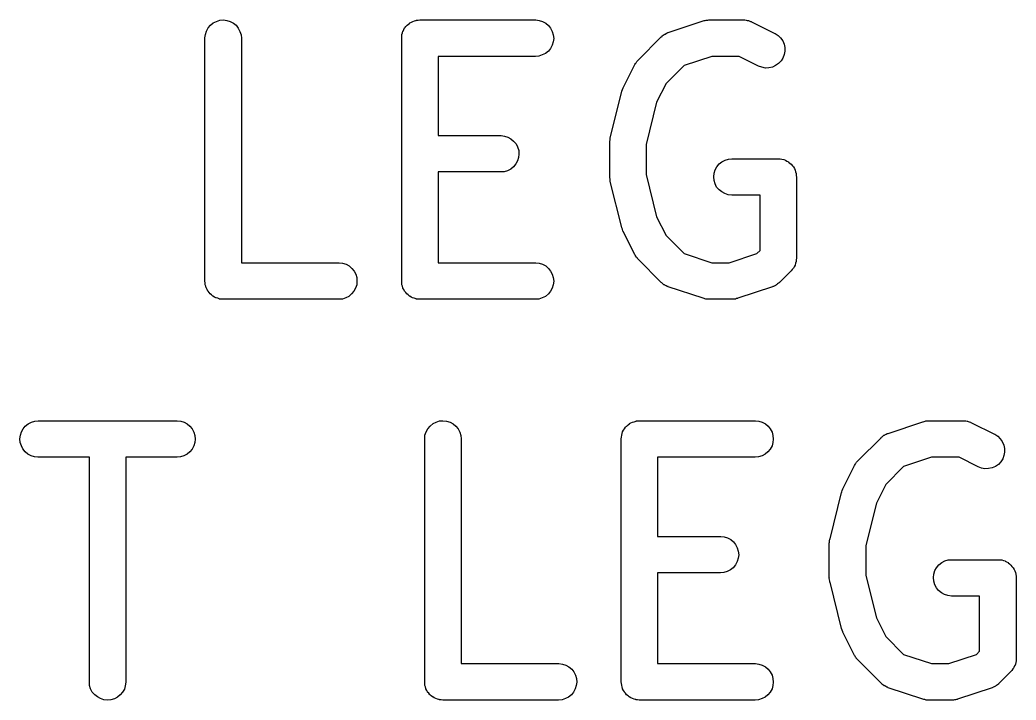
# Model space of a CAD drawing. Extents: x 107.7 to 189.7, y -115.4 to -83.3.
# Drawn here: x 127.133 to 131.235, y -106.476 to -103.676 of the extents above; entities that cross this region are included whole.
import ezdxf

# ---------------------------------------------------------------- set-up
doc = ezdxf.new("R2010")
doc.units = 0
doc.layers.add('BLACK', color=7, linetype='CONTINUOUS')

msp = doc.modelspace()

# ---------------------------------------------------------------- linework, layer by layer
at = {"layer": 'BLACK', "linetype": 'CONTINUOUS'}
for p, q in [((127.908, -103.709), (127.918, -103.698)), ((127.918, -103.698), (127.929, -103.688)), ((127.929, -103.688), (127.942, -103.682)), ((127.942, -103.682), (127.956, -103.677)), ((127.956, -103.677), (127.971, -103.676)), ((127.971, -103.676), (127.985, -103.678)), ((127.985, -103.678), (127.999, -103.682)), ((127.999, -103.682), (128.012, -103.689)), ((128.012, -103.689), (128.023, -103.698)), ((128.023, -103.698), (128.032, -103.71)), ((128.722, -103.703), (128.727, -103.698)), ((128.727, -103.698), (128.733, -103.693)), ((128.727, -103.698), (128.727, -103.698)), ((128.727, -103.698), (128.727, -103.698)), ((128.733, -103.693), (128.738, -103.689)), ((128.738, -103.688), (128.745, -103.685)), ((128.738, -103.689), (128.738, -103.688)), ((128.738, -103.689), (128.738, -103.689)), ((128.745, -103.685), (128.751, -103.682)), ((128.751, -103.682), (128.758, -103.68)), ((128.751, -103.682), (128.751, -103.682)), ((128.751, -103.682), (128.751, -103.682)), ((128.758, -103.68), (128.765, -103.678)), ((128.765, -103.678), (128.765, -103.677)), ((128.765, -103.677), (128.773, -103.677)), ((128.765, -103.678), (128.765, -103.678)), ((128.773, -103.677), (128.78, -103.676)), ((128.78, -103.676), (129.256, -103.676)), ((129.256, -103.676), (129.257, -103.676)), ((129.257, -103.676), (129.271, -103.678)), ((129.271, -103.678), (129.285, -103.682)), ((129.285, -103.682), (129.298, -103.689)), ((129.298, -103.689), (129.309, -103.699)), ((129.803, -103.728), (129.946, -103.68)), ((129.946, -103.68), (129.947, -103.68)), ((129.947, -103.68), (129.951, -103.679)), ((129.951, -103.679), (129.955, -103.678)), ((129.955, -103.678), (129.959, -103.677)), ((129.959, -103.677), (129.962, -103.677)), ((129.962, -103.677), (129.966, -103.677)), ((129.966, -103.677), (129.97, -103.676)), ((129.97, -103.676), (130.113, -103.676)), ((130.113, -103.676), (130.114, -103.676)), ((130.114, -103.676), (130.116, -103.676)), ((130.116, -103.676), (130.118, -103.676)), ((130.118, -103.676), (130.123, -103.677)), ((130.123, -103.677), (130.128, -103.678)), ((130.128, -103.678), (130.131, -103.678)), ((130.131, -103.678), (130.133, -103.679)), ((130.133, -103.679), (130.138, -103.681)), ((130.138, -103.681), (130.142, -103.682)), ((130.142, -103.682), (130.144, -103.683)), ((130.144, -103.683), (130.146, -103.684)), ((130.146, -103.684), (130.242, -103.732)), ((127.895, -103.75), (127.897, -103.736)), ((127.897, -103.736), (127.901, -103.722)), ((127.901, -103.722), (127.908, -103.709)), ((128.032, -103.71), (128.039, -103.723)), ((128.039, -103.723), (128.044, -103.737)), ((128.044, -103.737), (128.045, -103.751)), ((128.705, -103.743), (128.706, -103.736)), ((128.706, -103.736), (128.708, -103.729)), ((128.706, -103.736), (128.706, -103.736)), ((128.706, -103.736), (128.706, -103.736)), ((128.708, -103.729), (128.71, -103.722)), ((128.71, -103.722), (128.711, -103.722)), ((128.711, -103.722), (128.714, -103.715)), ((128.711, -103.722), (128.711, -103.722)), ((128.714, -103.715), (128.717, -103.709)), ((128.717, -103.709), (128.718, -103.709)), ((128.718, -103.709), (128.722, -103.703)), ((128.718, -103.709), (128.718, -103.709)), ((129.309, -103.699), (129.318, -103.71)), ((129.318, -103.71), (129.325, -103.723)), ((129.325, -103.723), (129.329, -103.737)), ((129.329, -103.737), (129.331, -103.752)), ((129.778, -103.742), (129.782, -103.739)), ((129.782, -103.739), (129.786, -103.736)), ((129.786, -103.736), (129.788, -103.735)), ((129.788, -103.735), (129.79, -103.734)), ((129.79, -103.734), (129.795, -103.731)), ((129.795, -103.731), (129.799, -103.729)), ((129.799, -103.729), (129.801, -103.728)), ((129.801, -103.728), (129.803, -103.728)), ((130.242, -103.732), (130.243, -103.732)), ((130.243, -103.732), (130.255, -103.74)), ((127.895, -103.751), (127.895, -103.75)), ((127.895, -104.751), (127.895, -103.751)), ((128.045, -103.751), (128.045, -104.676)), ((128.705, -103.75), (128.705, -103.743)), ((128.705, -103.751), (128.705, -103.75)), ((128.705, -104.751), (128.705, -103.751)), ((128.705, -103.751), (128.705, -103.751)), ((128.705, -103.751), (128.705, -103.751)), ((128.705, -103.751), (128.705, -103.751)), ((129.325, -103.78), (129.318, -103.793)), ((129.329, -103.766), (129.325, -103.78)), ((129.331, -103.752), (129.329, -103.766)), ((129.679, -103.841), (129.774, -103.746)), ((129.774, -103.746), (129.775, -103.745)), ((129.775, -103.745), (129.777, -103.744)), ((129.777, -103.744), (129.778, -103.742)), ((130.255, -103.74), (130.265, -103.75)), ((130.265, -103.75), (130.274, -103.762)), ((130.274, -103.762), (130.28, -103.776)), ((130.28, -103.776), (130.283, -103.79)), ((129.284, -103.82), (129.27, -103.825)), ((129.297, -103.814), (129.284, -103.82)), ((129.309, -103.804), (129.297, -103.814)), ((129.318, -103.793), (129.309, -103.804)), ((130.28, -103.819), (130.275, -103.833)), ((130.283, -103.805), (130.28, -103.819)), ((130.283, -103.79), (130.283, -103.805)), ((129.256, -103.826), (128.855, -103.826)), ((128.855, -103.826), (128.855, -104.152)), ((129.27, -103.825), (129.256, -103.826)), ((129.617, -103.956), (129.665, -103.86)), ((129.665, -103.86), (129.668, -103.856)), ((129.665, -103.86), (129.665, -103.86)), ((129.668, -103.856), (129.67, -103.852)), ((129.67, -103.852), (129.672, -103.85)), ((129.672, -103.85), (129.673, -103.847)), ((129.673, -103.847), (129.676, -103.844)), ((129.676, -103.844), (129.679, -103.841)), ((129.982, -103.826), (129.868, -103.864)), ((130.095, -103.826), (129.982, -103.826)), ((130.175, -103.866), (130.095, -103.826)), ((130.257, -103.856), (130.245, -103.864)), ((130.267, -103.845), (130.257, -103.856)), ((130.275, -103.833), (130.267, -103.845)), ((129.868, -103.864), (129.794, -103.938)), ((130.188, -103.871), (130.175, -103.866)), ((130.203, -103.874), (130.188, -103.871)), ((130.217, -103.873), (130.203, -103.874)), ((130.232, -103.87), (130.217, -103.873)), ((130.245, -103.864), (130.232, -103.87)), ((129.794, -103.938), (129.755, -104.015)), ((129.564, -104.162), (129.612, -103.971)), ((129.612, -103.969), (129.614, -103.963)), ((129.612, -103.97), (129.612, -103.969)), ((129.612, -103.971), (129.612, -103.97)), ((129.612, -103.97), (129.612, -103.97)), ((129.614, -103.963), (129.617, -103.956)), ((129.617, -103.956), (129.617, -103.956)), ((129.617, -103.956), (129.617, -103.956)), ((129.755, -104.015), (129.712, -104.189)), ((128.855, -104.152), (129.113, -104.152)), ((129.113, -104.152), (129.114, -104.152)), ((129.114, -104.152), (129.128, -104.154)), ((129.128, -104.154), (129.142, -104.158)), ((129.142, -104.158), (129.155, -104.165)), ((129.155, -104.165), (129.166, -104.175)), ((129.166, -104.175), (129.176, -104.186)), ((129.176, -104.186), (129.182, -104.199)), ((129.562, -104.176), (129.563, -104.17)), ((129.562, -104.177), (129.562, -104.176)), ((129.562, -104.179), (129.562, -104.177)), ((129.562, -104.18), (129.562, -104.179)), ((129.562, -104.323), (129.562, -104.18)), ((129.563, -104.164), (129.564, -104.163)), ((129.563, -104.17), (129.563, -104.164)), ((129.564, -104.163), (129.564, -104.162)), ((129.712, -104.189), (129.712, -104.313)), ((129.182, -104.199), (129.187, -104.213)), ((129.188, -104.228), (129.186, -104.242)), ((129.187, -104.213), (129.188, -104.228)), ((129.175, -104.269), (129.166, -104.281)), ((129.182, -104.256), (129.175, -104.269)), ((129.186, -104.242), (129.182, -104.256)), ((130.003, -104.281), (130.012, -104.269)), ((130.012, -104.269), (130.024, -104.26)), ((130.024, -104.26), (130.037, -104.253)), ((130.037, -104.253), (130.051, -104.249)), ((130.051, -104.249), (130.065, -104.248)), ((130.065, -104.248), (130.256, -104.248)), ((130.256, -104.248), (130.256, -104.248)), ((130.256, -104.248), (130.256, -104.248)), ((130.256, -104.248), (130.256, -104.248)), ((130.256, -104.248), (130.257, -104.248)), ((130.257, -104.248), (130.264, -104.248)), ((130.264, -104.248), (130.271, -104.249)), ((130.271, -104.249), (130.271, -104.249)), ((130.271, -104.249), (130.271, -104.249)), ((130.271, -104.249), (130.278, -104.251)), ((130.278, -104.251), (130.285, -104.253)), ((130.285, -104.253), (130.285, -104.254)), ((130.285, -104.254), (130.285, -104.254)), ((130.285, -104.254), (130.291, -104.257)), ((130.291, -104.257), (130.298, -104.26)), ((130.298, -104.26), (130.298, -104.261)), ((130.298, -104.261), (130.298, -104.261)), ((130.298, -104.261), (130.304, -104.265)), ((130.304, -104.265), (130.309, -104.27)), ((130.309, -104.27), (130.309, -104.27)), ((130.309, -104.27), (130.309, -104.27)), ((130.309, -104.27), (130.314, -104.276)), ((129.113, -104.302), (128.855, -104.302)), ((128.855, -104.302), (128.855, -104.676)), ((129.127, -104.301), (129.113, -104.302)), ((129.141, -104.297), (129.127, -104.301)), ((129.154, -104.29), (129.141, -104.297)), ((129.166, -104.281), (129.154, -104.29)), ((129.712, -104.313), (129.755, -104.487)), ((129.99, -104.322), (129.992, -104.307)), ((129.992, -104.307), (129.996, -104.293)), ((129.996, -104.293), (130.003, -104.281)), ((130.314, -104.276), (130.318, -104.281)), ((130.318, -104.281), (130.318, -104.281)), ((130.318, -104.281), (130.318, -104.281)), ((130.318, -104.281), (130.322, -104.288)), ((130.322, -104.288), (130.325, -104.294)), ((130.325, -104.294), (130.325, -104.294)), ((130.325, -104.294), (130.325, -104.294)), ((130.325, -104.294), (130.327, -104.301)), ((130.327, -104.301), (130.329, -104.308)), ((130.329, -104.308), (130.329, -104.308)), ((130.329, -104.308), (130.329, -104.309)), ((130.329, -104.309), (130.33, -104.316)), ((129.562, -104.324), (129.562, -104.323)), ((129.562, -104.325), (129.562, -104.324)), ((129.563, -104.331), (129.562, -104.325)), ((129.563, -104.337), (129.563, -104.331)), ((129.563, -104.338), (129.563, -104.337)), ((129.564, -104.34), (129.563, -104.338)), ((129.564, -104.341), (129.564, -104.34)), ((129.612, -104.531), (129.564, -104.341)), ((129.992, -104.337), (129.99, -104.322)), ((129.996, -104.351), (129.992, -104.337)), ((130.002, -104.364), (129.996, -104.351)), ((130.33, -104.316), (130.331, -104.323)), ((130.331, -104.323), (130.331, -104.656)), ((130.012, -104.375), (130.002, -104.364)), ((130.023, -104.384), (130.012, -104.375)), ((130.036, -104.391), (130.023, -104.384)), ((130.05, -104.396), (130.036, -104.391)), ((130.064, -104.398), (130.05, -104.396)), ((130.065, -104.398), (130.064, -104.398)), ((130.181, -104.398), (130.065, -104.398)), ((130.181, -104.625), (130.181, -104.398)), ((129.755, -104.487), (129.794, -104.564)), ((129.612, -104.532), (129.612, -104.531)), ((129.614, -104.538), (129.612, -104.532)), ((129.612, -104.532), (129.612, -104.532)), ((129.616, -104.545), (129.614, -104.538)), ((129.617, -104.545), (129.616, -104.545)), ((129.617, -104.546), (129.617, -104.545)), ((129.617, -104.547), (129.617, -104.546)), ((129.665, -104.642), (129.617, -104.547)), ((129.794, -104.564), (129.868, -104.638)), ((129.667, -104.645), (129.665, -104.642)), ((129.868, -104.638), (129.982, -104.676)), ((130.053, -104.676), (130.168, -104.638)), ((130.168, -104.638), (130.181, -104.625)), ((128.045, -104.676), (128.446, -104.676)), ((128.446, -104.676), (128.447, -104.676)), ((128.447, -104.676), (128.462, -104.678)), ((128.462, -104.678), (128.476, -104.682)), ((128.476, -104.682), (128.489, -104.689)), ((128.855, -104.676), (129.256, -104.676)), ((129.256, -104.676), (129.257, -104.676)), ((129.257, -104.676), (129.271, -104.678)), ((129.271, -104.678), (129.285, -104.682)), ((129.285, -104.682), (129.298, -104.689)), ((129.669, -104.649), (129.667, -104.645)), ((129.671, -104.652), (129.669, -104.649)), ((129.673, -104.654), (129.671, -104.652)), ((129.676, -104.657), (129.673, -104.654)), ((129.678, -104.661), (129.676, -104.657)), ((129.679, -104.661), (129.678, -104.661)), ((129.774, -104.757), (129.679, -104.661)), ((129.982, -104.676), (130.053, -104.676)), ((130.327, -104.678), (130.325, -104.685)), ((130.329, -104.671), (130.327, -104.678)), ((130.33, -104.664), (130.329, -104.671)), ((130.329, -104.671), (130.329, -104.671)), ((130.329, -104.671), (130.329, -104.671)), ((130.331, -104.657), (130.33, -104.664)), ((130.331, -104.656), (130.331, -104.656)), ((130.331, -104.656), (130.331, -104.656)), ((130.331, -104.656), (130.331, -104.656)), ((130.331, -104.656), (130.331, -104.657)), ((128.489, -104.689), (128.5, -104.699)), ((128.5, -104.699), (128.509, -104.71)), ((128.509, -104.71), (128.516, -104.723)), ((128.516, -104.723), (128.52, -104.737)), ((129.298, -104.689), (129.309, -104.699)), ((129.309, -104.699), (129.318, -104.71)), ((129.318, -104.71), (129.325, -104.723)), ((129.325, -104.723), (129.329, -104.737)), ((130.309, -104.709), (130.261, -104.757)), ((130.313, -104.704), (130.309, -104.709)), ((130.318, -104.698), (130.313, -104.704)), ((130.321, -104.692), (130.318, -104.698)), ((130.318, -104.698), (130.318, -104.698)), ((130.318, -104.698), (130.318, -104.698)), ((130.325, -104.685), (130.321, -104.692)), ((130.325, -104.685), (130.325, -104.685)), ((130.325, -104.685), (130.325, -104.685)), ((127.896, -104.758), (127.895, -104.751)), ((127.896, -104.765), (127.896, -104.758)), ((127.896, -104.766), (127.896, -104.765)), ((127.896, -104.765), (127.896, -104.765)), ((128.52, -104.737), (128.521, -104.752)), ((128.521, -104.752), (128.52, -104.766)), ((128.705, -104.758), (128.705, -104.751)), ((128.706, -104.765), (128.705, -104.758)), ((128.706, -104.766), (128.706, -104.765)), ((128.706, -104.765), (128.706, -104.765)), ((129.329, -104.737), (129.331, -104.752)), ((129.331, -104.752), (129.329, -104.766)), ((129.776, -104.758), (129.774, -104.757)), ((129.777, -104.76), (129.776, -104.758)), ((129.781, -104.763), (129.777, -104.76)), ((129.785, -104.766), (129.781, -104.763)), ((130.253, -104.763), (130.249, -104.766)), ((130.257, -104.76), (130.253, -104.763)), ((130.259, -104.759), (130.257, -104.76)), ((130.26, -104.757), (130.259, -104.759)), ((130.261, -104.757), (130.26, -104.757)), ((127.898, -104.772), (127.896, -104.766)), ((127.9, -104.779), (127.898, -104.772)), ((127.901, -104.779), (127.9, -104.779)), ((127.901, -104.78), (127.901, -104.779)), ((127.904, -104.786), (127.901, -104.78)), ((127.907, -104.792), (127.904, -104.786)), ((127.908, -104.793), (127.907, -104.792)), ((127.907, -104.792), (127.907, -104.792)), ((127.912, -104.798), (127.908, -104.793)), ((127.916, -104.804), (127.912, -104.798)), ((127.917, -104.804), (127.916, -104.804)), ((127.922, -104.808), (127.917, -104.804)), ((127.917, -104.804), (127.917, -104.804)), ((128.499, -104.804), (128.488, -104.814)), ((128.508, -104.793), (128.499, -104.804)), ((128.515, -104.78), (128.508, -104.793)), ((128.52, -104.766), (128.515, -104.78)), ((128.708, -104.772), (128.706, -104.766)), ((128.71, -104.779), (128.708, -104.772)), ((128.71, -104.78), (128.71, -104.779)), ((128.71, -104.779), (128.71, -104.779)), ((128.714, -104.786), (128.71, -104.78)), ((128.717, -104.792), (128.714, -104.786)), ((128.717, -104.793), (128.717, -104.792)), ((128.717, -104.792), (128.717, -104.792)), ((128.722, -104.798), (128.717, -104.793)), ((128.726, -104.804), (128.722, -104.798)), ((128.732, -104.808), (128.726, -104.804)), ((128.726, -104.804), (128.726, -104.804)), ((128.726, -104.804), (128.726, -104.804)), ((129.309, -104.804), (129.297, -104.814)), ((129.318, -104.793), (129.309, -104.804)), ((129.325, -104.78), (129.318, -104.793)), ((129.329, -104.766), (129.325, -104.78)), ((129.787, -104.767), (129.785, -104.766)), ((129.789, -104.768), (129.787, -104.767)), ((129.794, -104.77), (129.789, -104.768)), ((129.798, -104.773), (129.794, -104.77)), ((129.8, -104.773), (129.798, -104.773)), ((129.802, -104.774), (129.8, -104.773)), ((129.803, -104.775), (129.802, -104.774)), ((129.946, -104.822), (129.803, -104.775)), ((130.232, -104.775), (130.089, -104.822)), ((130.234, -104.774), (130.232, -104.775)), ((130.236, -104.773), (130.234, -104.774)), ((130.241, -104.771), (130.236, -104.773)), ((130.245, -104.769), (130.241, -104.771)), ((130.247, -104.767), (130.245, -104.769)), ((130.249, -104.766), (130.247, -104.767)), ((127.928, -104.813), (127.922, -104.808)), ((127.934, -104.817), (127.928, -104.813)), ((127.928, -104.813), (127.928, -104.813)), ((127.928, -104.813), (127.928, -104.813)), ((127.94, -104.82), (127.934, -104.817)), ((127.941, -104.82), (127.94, -104.82)), ((127.948, -104.822), (127.941, -104.82)), ((127.941, -104.82), (127.941, -104.82)), ((127.954, -104.824), (127.948, -104.822)), ((127.955, -104.825), (127.954, -104.824)), ((127.962, -104.825), (127.955, -104.825)), ((127.955, -104.825), (127.955, -104.825)), ((127.969, -104.826), (127.962, -104.825)), ((127.97, -104.826), (127.969, -104.826)), ((127.969, -104.826), (127.969, -104.826)), ((127.969, -104.826), (127.969, -104.826)), ((128.446, -104.826), (127.97, -104.826)), ((127.97, -104.826), (127.97, -104.826)), ((128.461, -104.825), (128.446, -104.826)), ((128.475, -104.82), (128.461, -104.825)), ((128.488, -104.814), (128.475, -104.82)), ((128.737, -104.813), (128.732, -104.808)), ((128.738, -104.813), (128.737, -104.813)), ((128.737, -104.813), (128.737, -104.813)), ((128.744, -104.817), (128.738, -104.813)), ((128.75, -104.82), (128.744, -104.817)), ((128.757, -104.822), (128.75, -104.82)), ((128.75, -104.82), (128.75, -104.82)), ((128.75, -104.82), (128.75, -104.82)), ((128.764, -104.824), (128.757, -104.822)), ((128.764, -104.825), (128.764, -104.824)), ((128.771, -104.825), (128.764, -104.825)), ((128.764, -104.825), (128.764, -104.825)), ((128.778, -104.826), (128.771, -104.825)), ((128.779, -104.826), (128.778, -104.826)), ((128.78, -104.826), (128.779, -104.826)), ((128.779, -104.826), (128.779, -104.826)), ((128.779, -104.826), (128.779, -104.826)), ((129.256, -104.826), (128.78, -104.826)), ((129.27, -104.825), (129.256, -104.826)), ((129.284, -104.82), (129.27, -104.825)), ((129.297, -104.814), (129.284, -104.82)), ((129.95, -104.823), (129.946, -104.822)), ((129.954, -104.824), (129.95, -104.823)), ((129.958, -104.825), (129.954, -104.824)), ((129.961, -104.826), (129.958, -104.825)), ((129.965, -104.826), (129.961, -104.826)), ((129.969, -104.826), (129.965, -104.826)), ((129.97, -104.826), (129.969, -104.826)), ((130.065, -104.826), (129.97, -104.826)), ((130.069, -104.826), (130.065, -104.826)), ((130.074, -104.826), (130.069, -104.826)), ((130.077, -104.825), (130.074, -104.826)), ((130.08, -104.825), (130.077, -104.825)), ((130.084, -104.823), (130.08, -104.825)), ((130.088, -104.823), (130.084, -104.823)), ((130.089, -104.822), (130.088, -104.823)), ((127.155, -105.348), (127.167, -105.339)), ((127.167, -105.339), (127.18, -105.332)), ((127.18, -105.332), (127.194, -105.328)), ((127.194, -105.328), (127.208, -105.326)), ((127.208, -105.326), (127.78, -105.326)), ((127.78, -105.326), (127.781, -105.326)), ((127.781, -105.326), (127.795, -105.328)), ((127.795, -105.328), (127.809, -105.332)), ((127.809, -105.332), (127.822, -105.339)), ((127.822, -105.339), (127.833, -105.349)), ((128.822, -105.348), (128.834, -105.338)), ((128.834, -105.338), (128.847, -105.332)), ((128.847, -105.332), (128.861, -105.327)), ((128.861, -105.327), (128.875, -105.326)), ((128.875, -105.326), (128.89, -105.328)), ((128.89, -105.328), (128.904, -105.332)), ((128.904, -105.332), (128.917, -105.339)), ((128.917, -105.339), (128.928, -105.348)), ((129.637, -105.343), (129.643, -105.339)), ((129.643, -105.338), (129.649, -105.335)), ((129.643, -105.339), (129.643, -105.338)), ((129.643, -105.339), (129.643, -105.339)), ((129.649, -105.335), (129.656, -105.332)), ((129.656, -105.332), (129.663, -105.33)), ((129.656, -105.332), (129.656, -105.332)), ((129.656, -105.332), (129.656, -105.332)), ((129.663, -105.33), (129.67, -105.328)), ((129.67, -105.328), (129.67, -105.327)), ((129.67, -105.327), (129.677, -105.327)), ((129.67, -105.328), (129.67, -105.328)), ((129.677, -105.327), (129.684, -105.326)), ((129.684, -105.326), (130.16, -105.326)), ((130.16, -105.326), (130.162, -105.326)), ((130.162, -105.326), (130.176, -105.328)), ((130.176, -105.328), (130.19, -105.332)), ((130.19, -105.332), (130.203, -105.339)), ((130.203, -105.339), (130.214, -105.349)), ((130.708, -105.378), (130.851, -105.33)), ((130.851, -105.33), (130.852, -105.33)), ((130.852, -105.33), (130.856, -105.329)), ((130.856, -105.329), (130.86, -105.328)), ((130.86, -105.328), (130.863, -105.327)), ((130.863, -105.327), (130.866, -105.327)), ((130.866, -105.327), (130.871, -105.327)), ((130.871, -105.327), (130.875, -105.326)), ((130.875, -105.326), (131.018, -105.326)), ((131.018, -105.326), (131.019, -105.326)), ((131.019, -105.326), (131.021, -105.326)), ((131.021, -105.326), (131.023, -105.326)), ((131.023, -105.326), (131.028, -105.327)), ((131.028, -105.327), (131.033, -105.328)), ((131.033, -105.328), (131.035, -105.328)), ((131.035, -105.328), (131.038, -105.329)), ((131.038, -105.329), (131.042, -105.331)), ((131.042, -105.331), (131.047, -105.332)), ((131.047, -105.332), (131.049, -105.333)), ((131.049, -105.333), (131.051, -105.334)), ((131.051, -105.334), (131.146, -105.382)), ((127.135, -105.386), (127.139, -105.372)), ((127.139, -105.372), (127.146, -105.359)), ((127.146, -105.359), (127.155, -105.348)), ((127.833, -105.349), (127.842, -105.36)), ((127.842, -105.36), (127.849, -105.373)), ((127.849, -105.373), (127.853, -105.387)), ((128.801, -105.386), (128.806, -105.372)), ((128.806, -105.372), (128.813, -105.359)), ((128.813, -105.359), (128.822, -105.348)), ((128.928, -105.348), (128.937, -105.36)), ((128.937, -105.36), (128.944, -105.373)), ((128.944, -105.373), (128.948, -105.387)), ((129.611, -105.386), (129.613, -105.379)), ((129.613, -105.379), (129.615, -105.372)), ((129.615, -105.372), (129.619, -105.365)), ((129.615, -105.372), (129.615, -105.372)), ((129.615, -105.372), (129.615, -105.372)), ((129.619, -105.365), (129.622, -105.359)), ((129.622, -105.359), (129.627, -105.353)), ((129.622, -105.359), (129.622, -105.359)), ((129.622, -105.359), (129.622, -105.359)), ((129.627, -105.353), (129.631, -105.348)), ((129.631, -105.348), (129.632, -105.348)), ((129.632, -105.348), (129.637, -105.343)), ((129.632, -105.348), (129.632, -105.348)), ((130.214, -105.349), (130.223, -105.36)), ((130.223, -105.36), (130.23, -105.373)), ((130.23, -105.373), (130.234, -105.387)), ((130.7, -105.381), (130.704, -105.379)), ((130.704, -105.379), (130.706, -105.378)), ((130.706, -105.378), (130.708, -105.378)), ((127.133, -105.401), (127.135, -105.386)), ((127.134, -105.415), (127.133, -105.401)), ((127.139, -105.429), (127.134, -105.415)), ((127.853, -105.416), (127.849, -105.43)), ((127.853, -105.387), (127.855, -105.402)), ((127.855, -105.402), (127.853, -105.416)), ((128.8, -105.4), (128.801, -105.386)), ((128.8, -105.401), (128.8, -105.4)), ((128.8, -106.401), (128.8, -105.401)), ((128.948, -105.387), (128.95, -105.401)), ((128.95, -105.401), (128.95, -106.326)), ((129.609, -105.4), (129.61, -105.393)), ((129.609, -105.401), (129.609, -105.4)), ((129.609, -106.401), (129.609, -105.401)), ((129.609, -105.401), (129.609, -105.401)), ((129.609, -105.401), (129.609, -105.401)), ((129.609, -105.401), (129.609, -105.401)), ((129.61, -105.393), (129.611, -105.386)), ((129.611, -105.386), (129.611, -105.386)), ((129.611, -105.386), (129.611, -105.386)), ((130.234, -105.416), (130.23, -105.43)), ((130.234, -105.387), (130.235, -105.402)), ((130.235, -105.402), (130.234, -105.416)), ((130.584, -105.491), (130.679, -105.396)), ((130.679, -105.396), (130.68, -105.395)), ((130.68, -105.395), (130.681, -105.394)), ((130.681, -105.394), (130.683, -105.392)), ((130.683, -105.392), (130.687, -105.389)), ((130.687, -105.389), (130.691, -105.386)), ((130.691, -105.386), (130.693, -105.385)), ((130.693, -105.385), (130.695, -105.384)), ((130.695, -105.384), (130.7, -105.381)), ((131.146, -105.382), (131.147, -105.382)), ((131.147, -105.382), (131.16, -105.39)), ((131.16, -105.39), (131.17, -105.4)), ((131.17, -105.4), (131.178, -105.412)), ((131.178, -105.412), (131.184, -105.426)), ((127.145, -105.442), (127.139, -105.429)), ((127.155, -105.454), (127.145, -105.442)), ((127.166, -105.463), (127.155, -105.454)), ((127.832, -105.454), (127.821, -105.464)), ((127.842, -105.443), (127.832, -105.454)), ((127.849, -105.43), (127.842, -105.443)), ((130.213, -105.454), (130.202, -105.464)), ((130.223, -105.443), (130.213, -105.454)), ((130.23, -105.43), (130.223, -105.443)), ((131.184, -105.426), (131.187, -105.44)), ((131.188, -105.455), (131.185, -105.469)), ((131.187, -105.44), (131.188, -105.455)), ((127.179, -105.47), (127.166, -105.463)), ((127.193, -105.474), (127.179, -105.47)), ((127.207, -105.476), (127.193, -105.474)), ((127.208, -105.476), (127.207, -105.476)), ((127.419, -105.476), (127.208, -105.476)), ((127.419, -106.401), (127.419, -105.476)), ((127.78, -105.476), (127.569, -105.476)), ((127.569, -105.476), (127.569, -106.401)), ((127.794, -105.475), (127.78, -105.476)), ((127.808, -105.47), (127.794, -105.475)), ((127.821, -105.464), (127.808, -105.47)), ((130.16, -105.476), (129.759, -105.476)), ((129.759, -105.476), (129.759, -105.802)), ((130.175, -105.475), (130.16, -105.476)), ((130.189, -105.47), (130.175, -105.475)), ((130.202, -105.464), (130.189, -105.47)), ((130.572, -105.506), (130.574, -105.502)), ((130.574, -105.502), (130.576, -105.5)), ((130.576, -105.5), (130.578, -105.497)), ((130.578, -105.497), (130.581, -105.494)), ((130.581, -105.494), (130.584, -105.491)), ((130.887, -105.476), (130.772, -105.514)), ((131, -105.476), (130.887, -105.476)), ((131.079, -105.516), (131, -105.476)), ((131.172, -105.495), (131.162, -105.506)), ((131.18, -105.483), (131.172, -105.495)), ((131.185, -105.469), (131.18, -105.483)), ((130.522, -105.606), (130.57, -105.51)), ((130.57, -105.51), (130.572, -105.506)), ((130.57, -105.51), (130.57, -105.51)), ((130.772, -105.514), (130.698, -105.588)), ((131.093, -105.521), (131.079, -105.516)), ((131.107, -105.524), (131.093, -105.521)), ((131.122, -105.523), (131.107, -105.524)), ((131.136, -105.52), (131.122, -105.523)), ((131.15, -105.514), (131.136, -105.52)), ((131.162, -105.506), (131.15, -105.514)), ((130.469, -105.812), (130.516, -105.621)), ((130.516, -105.621), (130.517, -105.62)), ((130.517, -105.619), (130.519, -105.613)), ((130.517, -105.62), (130.517, -105.619)), ((130.517, -105.62), (130.517, -105.62)), ((130.519, -105.613), (130.522, -105.606)), ((130.522, -105.606), (130.522, -105.606)), ((130.522, -105.606), (130.522, -105.606)), ((130.698, -105.588), (130.66, -105.665)), ((130.66, -105.665), (130.616, -105.839)), ((129.759, -105.802), (130.018, -105.802)), ((130.018, -105.802), (130.019, -105.802)), ((130.019, -105.802), (130.033, -105.804)), ((130.033, -105.804), (130.047, -105.808)), ((130.047, -105.808), (130.06, -105.815)), ((130.06, -105.815), (130.071, -105.825)), ((130.071, -105.825), (130.08, -105.836)), ((130.466, -105.829), (130.467, -105.827)), ((130.466, -105.83), (130.466, -105.829)), ((130.466, -105.973), (130.466, -105.83)), ((130.467, -105.82), (130.468, -105.814)), ((130.467, -105.826), (130.467, -105.82)), ((130.467, -105.827), (130.467, -105.826)), ((130.468, -105.813), (130.469, -105.812)), ((130.468, -105.814), (130.468, -105.813)), ((130.08, -105.836), (130.087, -105.849)), ((130.087, -105.849), (130.091, -105.863)), ((130.091, -105.863), (130.093, -105.878)), ((130.616, -105.839), (130.616, -105.963)), ((130.087, -105.906), (130.08, -105.919)), ((130.091, -105.892), (130.087, -105.906)), ((130.093, -105.878), (130.091, -105.892)), ((130.917, -105.919), (130.929, -105.91)), ((130.929, -105.91), (130.941, -105.903)), ((130.941, -105.903), (130.955, -105.899)), ((130.955, -105.899), (130.97, -105.898)), ((130.97, -105.898), (131.16, -105.898)), ((131.16, -105.898), (131.161, -105.898)), ((131.161, -105.898), (131.161, -105.898)), ((131.161, -105.898), (131.161, -105.898)), ((131.161, -105.898), (131.162, -105.898)), ((131.162, -105.898), (131.169, -105.898)), ((131.169, -105.898), (131.176, -105.899)), ((131.176, -105.899), (131.176, -105.899)), ((131.176, -105.899), (131.176, -105.899)), ((131.176, -105.899), (131.183, -105.901)), ((131.183, -105.901), (131.19, -105.903)), ((131.19, -105.903), (131.19, -105.904)), ((131.19, -105.904), (131.19, -105.904)), ((131.19, -105.904), (131.196, -105.907)), ((131.196, -105.907), (131.202, -105.91)), ((131.202, -105.91), (131.203, -105.911)), ((131.203, -105.911), (131.203, -105.911)), ((131.203, -105.911), (131.208, -105.915)), ((130.018, -105.952), (129.759, -105.952)), ((129.759, -105.952), (129.759, -106.326)), ((130.032, -105.951), (130.018, -105.952)), ((130.046, -105.947), (130.032, -105.951)), ((130.059, -105.94), (130.046, -105.947)), ((130.07, -105.931), (130.059, -105.94)), ((130.08, -105.919), (130.07, -105.931)), ((130.897, -105.957), (130.901, -105.943)), ((130.901, -105.943), (130.908, -105.931)), ((130.908, -105.931), (130.917, -105.919)), ((131.208, -105.915), (131.214, -105.92)), ((131.214, -105.92), (131.214, -105.92)), ((131.214, -105.92), (131.214, -105.92)), ((131.214, -105.92), (131.218, -105.926)), ((131.218, -105.926), (131.223, -105.931)), ((131.223, -105.931), (131.223, -105.931)), ((131.223, -105.931), (131.223, -105.931)), ((131.223, -105.931), (131.227, -105.938)), ((131.227, -105.938), (131.23, -105.944)), ((131.23, -105.944), (131.23, -105.944)), ((131.23, -105.944), (131.23, -105.944)), ((131.23, -105.944), (131.232, -105.951)), ((131.232, -105.951), (131.234, -105.958)), ((130.467, -105.974), (130.466, -105.973)), ((130.466, -105.975), (130.467, -105.974)), ((130.467, -105.981), (130.466, -105.975)), ((130.468, -105.987), (130.467, -105.981)), ((130.468, -105.988), (130.468, -105.987)), ((130.468, -105.99), (130.468, -105.988)), ((130.469, -105.991), (130.468, -105.99)), ((130.516, -106.181), (130.469, -105.991)), ((130.616, -105.963), (130.66, -106.137)), ((130.895, -105.972), (130.897, -105.957)), ((130.896, -105.987), (130.895, -105.972)), ((130.9, -106.001), (130.896, -105.987)), ((131.234, -105.958), (131.234, -105.958)), ((131.234, -105.958), (131.234, -105.959)), ((131.234, -105.959), (131.235, -105.966)), ((131.235, -105.966), (131.235, -105.973)), ((131.235, -105.973), (131.235, -106.306)), ((130.907, -106.014), (130.9, -106.001)), ((130.916, -106.025), (130.907, -106.014)), ((130.928, -106.034), (130.916, -106.025)), ((130.94, -106.041), (130.928, -106.034)), ((130.954, -106.046), (130.94, -106.041)), ((130.969, -106.048), (130.954, -106.046)), ((130.97, -106.048), (130.969, -106.048)), ((131.085, -106.048), (130.97, -106.048)), ((131.085, -106.275), (131.085, -106.048)), ((130.66, -106.137), (130.698, -106.214)), ((130.516, -106.182), (130.516, -106.181)), ((130.519, -106.188), (130.516, -106.182)), ((130.516, -106.182), (130.516, -106.182)), ((130.521, -106.195), (130.519, -106.188)), ((130.522, -106.196), (130.521, -106.195)), ((130.521, -106.195), (130.521, -106.195)), ((130.522, -106.197), (130.522, -106.196)), ((130.57, -106.292), (130.522, -106.197)), ((130.698, -106.214), (130.772, -106.288)), ((131.072, -106.288), (131.085, -106.275)), ((130.572, -106.295), (130.57, -106.292)), ((130.574, -106.299), (130.572, -106.295)), ((130.576, -106.302), (130.574, -106.299)), ((130.577, -106.304), (130.576, -106.302)), ((130.58, -106.307), (130.577, -106.304)), ((130.583, -106.311), (130.58, -106.307)), ((130.584, -106.311), (130.583, -106.311)), ((130.679, -106.407), (130.584, -106.311)), ((130.772, -106.288), (130.887, -106.326)), ((130.958, -106.326), (131.072, -106.288)), ((131.234, -106.321), (131.232, -106.328)), ((131.235, -106.314), (131.234, -106.321)), ((131.234, -106.321), (131.234, -106.321)), ((131.234, -106.321), (131.234, -106.321)), ((131.235, -106.306), (131.235, -106.306)), ((131.235, -106.306), (131.235, -106.306)), ((131.235, -106.306), (131.235, -106.306)), ((131.235, -106.306), (131.235, -106.307)), ((131.235, -106.307), (131.235, -106.314)), ((128.95, -106.326), (129.351, -106.326)), ((129.351, -106.326), (129.352, -106.326)), ((129.352, -106.326), (129.367, -106.328)), ((129.367, -106.328), (129.381, -106.332)), ((129.381, -106.332), (129.393, -106.339)), ((129.393, -106.339), (129.405, -106.349)), ((129.405, -106.349), (129.414, -106.36)), ((129.414, -106.36), (129.421, -106.373)), ((129.759, -106.326), (130.16, -106.326)), ((130.16, -106.326), (130.162, -106.326)), ((130.162, -106.326), (130.176, -106.328)), ((130.176, -106.328), (130.19, -106.332)), ((130.19, -106.332), (130.203, -106.339)), ((130.203, -106.339), (130.214, -106.349)), ((130.214, -106.349), (130.223, -106.36)), ((130.223, -106.36), (130.23, -106.373)), ((130.887, -106.326), (130.958, -106.326)), ((131.214, -106.359), (131.166, -106.407)), ((131.218, -106.354), (131.214, -106.359)), ((131.222, -106.348), (131.218, -106.354)), ((131.223, -106.348), (131.222, -106.348)), ((131.226, -106.342), (131.223, -106.348)), ((131.223, -106.348), (131.223, -106.348)), ((131.229, -106.335), (131.226, -106.342)), ((131.23, -106.335), (131.229, -106.335)), ((131.232, -106.328), (131.23, -106.335)), ((131.23, -106.335), (131.23, -106.335)), ((127.42, -106.416), (127.419, -106.401)), ((127.569, -106.402), (127.567, -106.417)), ((127.569, -106.401), (127.569, -106.402)), ((128.8, -106.408), (128.8, -106.401)), ((129.421, -106.373), (129.425, -106.387)), ((129.426, -106.402), (129.424, -106.416)), ((129.425, -106.387), (129.426, -106.402)), ((129.61, -106.408), (129.609, -106.401)), ((130.23, -106.373), (130.234, -106.387)), ((130.234, -106.387), (130.235, -106.402)), ((130.235, -106.402), (130.234, -106.416)), ((127.424, -106.43), (127.42, -106.416)), ((127.431, -106.443), (127.424, -106.43)), ((127.441, -106.454), (127.431, -106.443)), ((127.556, -106.444), (127.546, -106.455)), ((127.563, -106.431), (127.556, -106.444)), ((127.567, -106.417), (127.563, -106.431)), ((128.801, -106.415), (128.8, -106.408)), ((128.801, -106.416), (128.801, -106.415)), ((128.801, -106.415), (128.801, -106.415)), ((128.803, -106.422), (128.801, -106.416)), ((128.805, -106.429), (128.803, -106.422)), ((128.805, -106.43), (128.805, -106.429)), ((128.805, -106.429), (128.805, -106.429)), ((128.809, -106.436), (128.805, -106.43)), ((128.812, -106.442), (128.809, -106.436)), ((128.812, -106.443), (128.812, -106.442)), ((128.812, -106.442), (128.812, -106.442)), ((128.817, -106.448), (128.812, -106.443)), ((129.413, -106.443), (129.404, -106.454)), ((129.42, -106.43), (129.413, -106.443)), ((129.424, -106.416), (129.42, -106.43)), ((129.611, -106.415), (129.61, -106.408)), ((129.611, -106.416), (129.611, -106.415)), ((129.611, -106.415), (129.611, -106.415)), ((129.613, -106.422), (129.611, -106.416)), ((129.615, -106.429), (129.613, -106.422)), ((129.615, -106.43), (129.615, -106.429)), ((129.615, -106.429), (129.615, -106.429)), ((129.618, -106.436), (129.615, -106.43)), ((129.622, -106.442), (129.618, -106.436)), ((129.622, -106.443), (129.622, -106.442)), ((129.622, -106.442), (129.622, -106.442)), ((129.626, -106.448), (129.622, -106.443)), ((130.223, -106.443), (130.213, -106.454)), ((130.23, -106.43), (130.223, -106.443)), ((130.234, -106.416), (130.23, -106.43)), ((130.681, -106.408), (130.679, -106.407)), ((130.682, -106.41), (130.681, -106.408)), ((130.686, -106.413), (130.682, -106.41)), ((130.69, -106.416), (130.686, -106.413)), ((130.692, -106.417), (130.69, -106.416)), ((130.694, -106.418), (130.692, -106.417)), ((130.699, -106.42), (130.694, -106.418)), ((130.703, -106.423), (130.699, -106.42)), ((130.705, -106.423), (130.703, -106.423)), ((130.707, -106.424), (130.705, -106.423)), ((130.708, -106.425), (130.707, -106.424)), ((130.851, -106.472), (130.708, -106.425)), ((131.137, -106.425), (130.994, -106.472)), ((131.139, -106.424), (131.137, -106.425)), ((131.141, -106.423), (131.139, -106.424)), ((131.145, -106.421), (131.141, -106.423)), ((131.15, -106.419), (131.145, -106.421)), ((131.152, -106.417), (131.15, -106.419)), ((131.154, -106.416), (131.152, -106.417)), ((131.158, -106.413), (131.154, -106.416)), ((131.162, -106.41), (131.158, -106.413)), ((131.163, -106.409), (131.162, -106.41)), ((131.165, -106.407), (131.163, -106.409)), ((131.166, -106.407), (131.165, -106.407)), ((127.452, -106.463), (127.441, -106.454)), ((127.465, -106.47), (127.452, -106.463)), ((127.479, -106.475), (127.465, -106.47)), ((127.493, -106.476), (127.479, -106.475)), ((127.508, -106.475), (127.493, -106.476)), ((127.522, -106.471), (127.508, -106.475)), ((127.535, -106.464), (127.522, -106.471)), ((127.546, -106.455), (127.535, -106.464)), ((128.821, -106.454), (128.817, -106.448)), ((128.822, -106.454), (128.821, -106.454)), ((128.821, -106.454), (128.821, -106.454)), ((128.827, -106.458), (128.822, -106.454)), ((128.832, -106.463), (128.827, -106.458)), ((128.833, -106.463), (128.832, -106.463)), ((128.839, -106.467), (128.833, -106.463)), ((128.833, -106.463), (128.833, -106.463)), ((128.845, -106.47), (128.839, -106.467)), ((128.846, -106.47), (128.845, -106.47)), ((128.845, -106.47), (128.845, -106.47)), ((128.852, -106.472), (128.846, -106.47)), ((128.859, -106.474), (128.852, -106.472)), ((128.859, -106.475), (128.859, -106.474)), ((128.86, -106.475), (128.859, -106.475)), ((128.867, -106.475), (128.86, -106.475)), ((128.874, -106.476), (128.867, -106.475)), ((128.875, -106.476), (128.874, -106.476)), ((128.874, -106.476), (128.874, -106.476)), ((128.874, -106.476), (128.874, -106.476)), ((128.874, -106.476), (128.874, -106.476)), ((129.351, -106.476), (128.875, -106.476)), ((129.366, -106.475), (129.351, -106.476)), ((129.38, -106.47), (129.366, -106.475)), ((129.392, -106.464), (129.38, -106.47)), ((129.404, -106.454), (129.392, -106.464)), ((129.631, -106.454), (129.626, -106.448)), ((129.637, -106.458), (129.631, -106.454)), ((129.631, -106.454), (129.631, -106.454)), ((129.631, -106.454), (129.631, -106.454)), ((129.642, -106.463), (129.637, -106.458)), ((129.649, -106.467), (129.642, -106.463)), ((129.642, -106.463), (129.642, -106.463)), ((129.642, -106.463), (129.642, -106.463)), ((129.655, -106.47), (129.649, -106.467)), ((129.662, -106.472), (129.655, -106.47)), ((129.655, -106.47), (129.655, -106.47)), ((129.655, -106.47), (129.655, -106.47)), ((129.669, -106.474), (129.662, -106.472)), ((129.669, -106.475), (129.669, -106.474)), ((129.676, -106.475), (129.669, -106.475)), ((129.669, -106.475), (129.669, -106.475)), ((129.683, -106.476), (129.676, -106.475)), ((129.684, -106.476), (129.683, -106.476)), ((130.16, -106.476), (129.684, -106.476)), ((129.684, -106.476), (129.684, -106.476)), ((129.684, -106.476), (129.684, -106.476)), ((129.684, -106.476), (129.684, -106.476)), ((130.175, -106.475), (130.16, -106.476)), ((130.189, -106.47), (130.175, -106.475)), ((130.202, -106.464), (130.189, -106.47)), ((130.213, -106.454), (130.202, -106.464)), ((130.855, -106.473), (130.851, -106.472)), ((130.859, -106.474), (130.855, -106.473)), ((130.862, -106.475), (130.859, -106.474)), ((130.865, -106.476), (130.862, -106.475)), ((130.87, -106.476), (130.865, -106.476)), ((130.874, -106.476), (130.87, -106.476)), ((130.875, -106.476), (130.874, -106.476)), ((130.97, -106.476), (130.875, -106.476)), ((130.974, -106.476), (130.97, -106.476)), ((130.978, -106.476), (130.974, -106.476)), ((130.981, -106.475), (130.978, -106.476)), ((130.985, -106.475), (130.981, -106.475)), ((130.989, -106.473), (130.985, -106.475)), ((130.993, -106.473), (130.989, -106.473)), ((130.994, -106.472), (130.993, -106.473))]:
    msp.add_line(p, q, dxfattribs=at)

doc.saveas('drawing.dxf')
